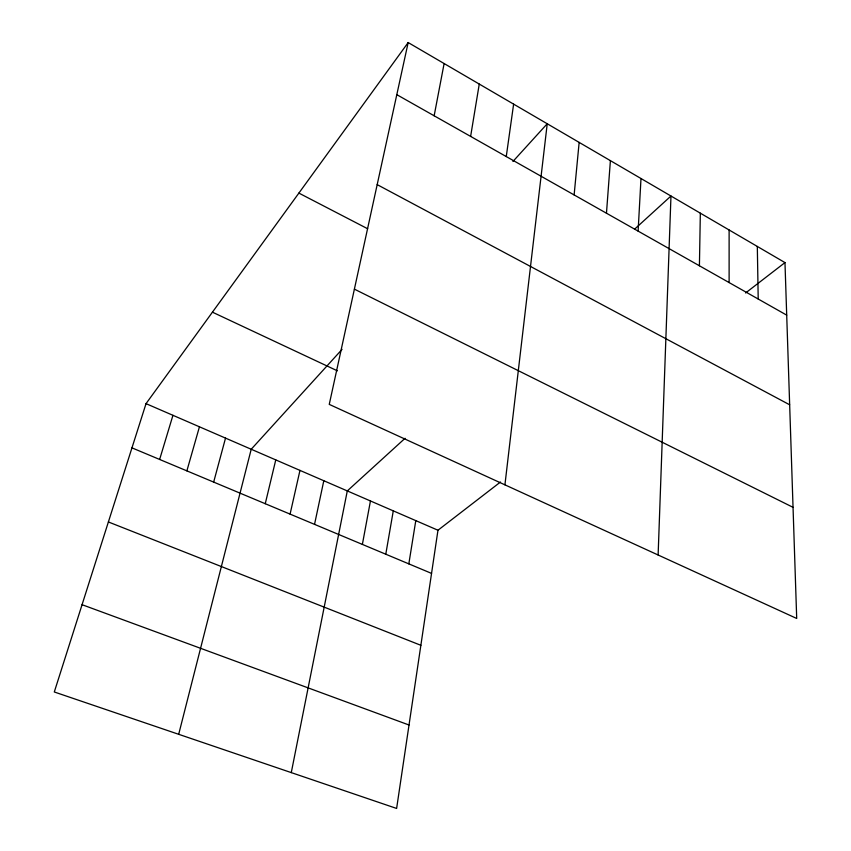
<?xml version="1.0" encoding="UTF-8"?>
<svg xmlns="http://www.w3.org/2000/svg" width="851" height="851" viewBox="0 0 851 851"><rect width="100%" height="100%" fill="white"/><g stroke="black" fill="none" stroke-linecap="round" stroke-linejoin="round"><path stroke-width="1.28" d="M729.116 282.575L729.116 229.983M699.416 265.778L700.341 213.175M658.121 555.001L670.971 196.028L634.835 228.951M638.112 231.121L640.994 178.519M606.465 213.229L610.401 160.648M574.127 194.943L579.148 142.404M504.93 484.836L547.236 123.757L512.93 161.477M506.26 156.563L513.621 104.141M500.484 482.017L437.967 530.237L396.619 808.45L54.294 691.98L146.032 403.64L408.172 42.55L784.973 262.597L796.706 618.464L329.252 404.385L408.172 42.55M408.831 563.873L415.788 520.621M470.624 136.405L479.262 84.068M385.78 554.214L393.279 510.866M362.377 544.406L370.451 500.962M434.148 115.789L444.116 63.548M291.276 772.612L347.293 490.921L405.065 438.297M314.54 524.365L323.805 480.73M290.085 514.121L299.967 470.39M265.257 503.718L275.767 459.902M178.689 734.307L251.215 449.254L342.059 349.367M213.665 482.102L225.526 438.116M186.869 470.869L199.442 426.808M159.637 459.455L172.944 415.309M745.604 292.967L784.973 262.597M82.058 604.689L409.023 725.009M108.385 521.961L420.873 645.303M131.958 447.86L431.553 573.393M146.032 403.64L437.967 530.237M212.431 312.168L337.4 370.834M354.388 289.138L793.047 507.334M298.871 193.092L367.696 228.77M377.184 184.624L789.664 404.789M396.8 94.663L786.707 315.136M757.316 246.45L758.209 299.02"/></g></svg>
